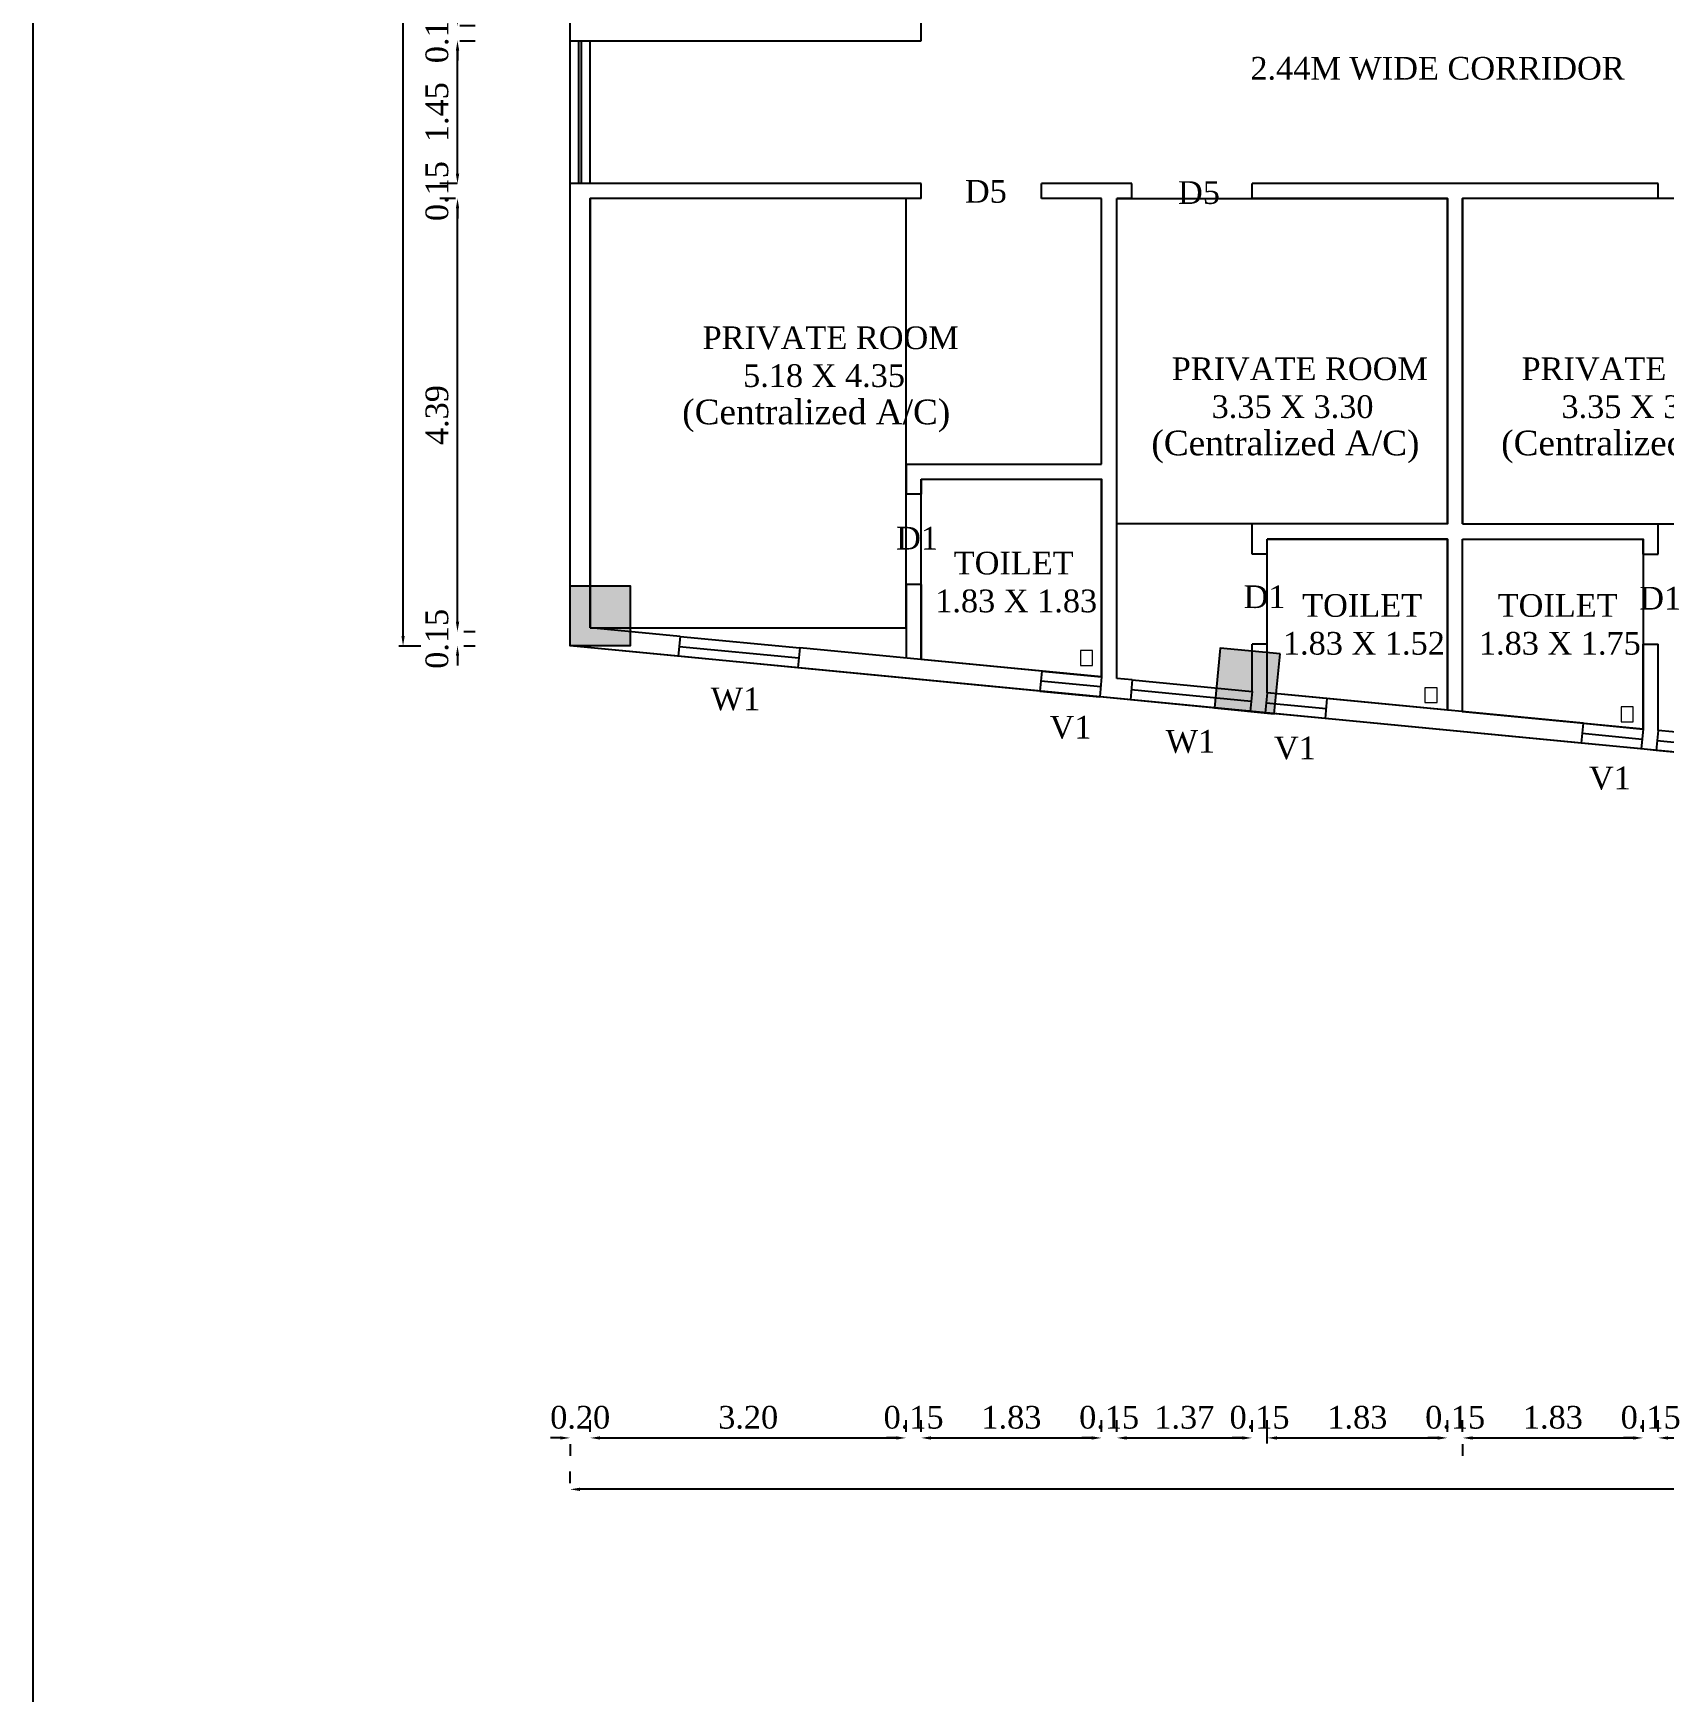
# Model space of a CAD drawing. Header units: metres. Extents: x 2754 to 3501, y 1112 to 1514.
# Drawn here: x 3102.41 to 3118.93, y 1408.83 to 1425.63 of the extents above; entities that cross this region are included whole.
import ezdxf
from ezdxf.enums import TextEntityAlignment as Align

# ---------------------------------------------------------------- set-up
doc = ezdxf.new("R2010")
doc.units = ezdxf.units.M
doc.linetypes.add('ACAD_ISO10W100', pattern=[18, 12, -3, 0, -3])
for name, color, linetype in [('AR -DOOR', 2, 'Continuous'), ('AR-COLHATCH', 2, 'Continuous'), ('AR-COLUMN', 2, 'Continuous'), ('AR-DOOR', 2, 'Continuous'), ('AR-ELEVATION', 2, 'Continuous'), ('AR-GRID', 2, 'ACAD_ISO10W100'), ('AR-THIN', 8, 'Continuous'), ('AR-WALL', 7, 'Continuous'), ('BLK_1_FLR_2_BLT_UP_AREA', 12, 'Continuous'), ('BLK_1_FLR_2_REGULAR_ROOM_2', 2, 'Continuous'), ('BLK_1_FLR_2_REGULAR_ROOM_3', 2, 'Continuous'), ('BLK_1_FLR_2_REGULAR_ROOM_4', 2, 'Continuous'), ('BLK_1_FLR_2_WATER_CLOSET', 223, 'Continuous')]:
    doc.layers.add(name, color=color, linetype=linetype)
doc.layers.add('BLK_1_FLR_2_WASH', color=55, linetype='Continuous', lineweight=5)
doc.styles.add('ANAND', font='times.ttf')
doc.dimstyles.new('V1', dxfattribs={"dimtxt": 0.23, "dimasz": 0.1, "dimexe": 0.18, "dimexo": 0.0625, "dimgap": 0.09, "dimtad": 1, "dimzin": 0, "dimdsep": 46, "dimtxsty": 'ANAND', "dimcen": 0.09, "dimadec": 0, "dimazin": 0, "dimtfac": 1, "dimtix": 1, "dimtofl": 0, "dimtmove": 2, "dimatfit": 0, "dimfxl": 0, "dimtolj": 1, "dimtzin": 0, "dimarcsym": 0})

# ---------------------------------------------------------------- blocks, each defined once
blk = doc.blocks.new('cOLUMN')
at = {"layer": 'AR-COLHATCH'}
h = blk.add_hatch(color=256, dxfattribs=at)
h.dxf.hatch_style = 1
h.paths.add_polyline_path([(24, 24), (0, 24), (0, 0), (24, 0)])
at = {"layer": 'AR-COLUMN'}
blk.add_lwpolyline([(0, 24), (24, 24), (24, 0), (0, 0)], close=True, dxfattribs=at)
blk = doc.blocks.new('Ground Floor')
at = {"layer": 'AR-COLUMN'}
blk.add_blockref('cOLUMN', (0, 0), dxfattribs=at)
at = {"layer": 'AR-COLUMN', "xscale": -0.9999999999999988, "rotation": 354.5029759409958}
blk.add_blockref('cOLUMN', (280.86, -27.03), dxfattribs=at)
blk = doc.blocks.new('*D383')
at = {"color": 0, "lineweight": -2}
for p, q in [((3106.707, 1419.67), (3106.707, 1419.77)), ((3106.77, 1419.57), (3106.887, 1419.57)), ((3106.707, 1419.325), (3106.707, 1419.225)), ((3106.77, 1419.425), (3106.887, 1419.425))]:
    blk.add_line(p, q, dxfattribs=at)
at = {"color": 0}
for points in [[(3106.69, 1419.67), (3106.724, 1419.67), (3106.707, 1419.57)], [(3106.69, 1419.325), (3106.724, 1419.325), (3106.707, 1419.425)]]:
    blk.add_solid(points, dxfattribs=at)
at = {"layer": 'Defpoints', "color": 0}
for p in [(3106.707, 1419.57), (3106.707, 1419.57), (3106.707, 1419.425)]:
    blk.add_point(p, dxfattribs=at)
at = {"color": 0, "insert": (3106.5, 1419.497), "char_height": 0.23, "attachment_point": 5, "rotation": 90, "style": 'ANAND'}
blk.add_mtext('\\A1;0.15', dxfattribs=at)
blk = doc.blocks.new('*D384')
at = {"color": 0, "lineweight": -2}
for p, q in [((3106.687, 1423.958), (3106.527, 1423.958)), ((3106.707, 1419.67), (3106.707, 1423.858)), ((3106.77, 1419.57), (3106.887, 1419.57))]:
    blk.add_line(p, q, dxfattribs=at)
at = {"color": 0}
for points in [[(3106.69, 1423.858), (3106.724, 1423.858), (3106.707, 1423.958)], [(3106.69, 1419.67), (3106.724, 1419.67), (3106.707, 1419.57)]]:
    blk.add_solid(points, dxfattribs=at)
at = {"layer": 'Defpoints', "color": 0}
for p in [(3106.707, 1423.958), (3106.749, 1423.958), (3106.707, 1419.57)]:
    blk.add_point(p, dxfattribs=at)
at = {"color": 0, "insert": (3106.5, 1421.764), "char_height": 0.23, "attachment_point": 5, "rotation": 90, "style": 'ANAND'}
blk.add_mtext('\\A1;4.39', dxfattribs=at)
blk = doc.blocks.new('*D385')
at = {"color": 0, "lineweight": -2}
for p, q in [((3106.707, 1424.21), (3106.707, 1424.31)), ((3106.702, 1424.11), (3106.527, 1424.11)), ((3106.687, 1423.958), (3106.527, 1423.958)), ((3106.707, 1423.858), (3106.707, 1423.758))]:
    blk.add_line(p, q, dxfattribs=at)
at = {"color": 0}
for points in [[(3106.69, 1424.21), (3106.724, 1424.21), (3106.707, 1424.11)], [(3106.69, 1423.858), (3106.724, 1423.858), (3106.707, 1423.958)]]:
    blk.add_solid(points, dxfattribs=at)
at = {"layer": 'Defpoints', "color": 0}
for p in [(3106.707, 1424.11), (3106.765, 1424.11), (3106.749, 1423.958)]:
    blk.add_point(p, dxfattribs=at)
at = {"color": 0, "insert": (3106.5, 1424.034), "char_height": 0.23, "attachment_point": 5, "rotation": 90, "style": 'ANAND'}
blk.add_mtext('\\A1;0.15', dxfattribs=at)
blk = doc.blocks.new('*D386')
at = {"color": 0, "lineweight": -2}
for p, q in [((3106.732, 1425.558), (3106.887, 1425.558)), ((3106.707, 1424.21), (3106.707, 1425.458)), ((3106.702, 1424.11), (3106.527, 1424.11))]:
    blk.add_line(p, q, dxfattribs=at)
at = {"color": 0}
for points in [[(3106.69, 1425.458), (3106.724, 1425.458), (3106.707, 1425.558)], [(3106.69, 1424.21), (3106.724, 1424.21), (3106.707, 1424.11)]]:
    blk.add_solid(points, dxfattribs=at)
at = {"layer": 'Defpoints', "color": 0}
for p in [(3106.67, 1425.558), (3106.707, 1425.558), (3106.765, 1424.11)]:
    blk.add_point(p, dxfattribs=at)
at = {"color": 0, "insert": (3106.5, 1424.834), "char_height": 0.23, "attachment_point": 5, "rotation": 90, "style": 'ANAND'}
blk.add_mtext('\\A1;1.45', dxfattribs=at)
blk = doc.blocks.new('*D387')
at = {"color": 0, "lineweight": -2}
for p, q in [((3106.707, 1425.811), (3106.707, 1425.911)), ((3106.732, 1425.711), (3106.887, 1425.711)), ((3106.732, 1425.558), (3106.887, 1425.558)), ((3106.707, 1425.458), (3106.707, 1425.358))]:
    blk.add_line(p, q, dxfattribs=at)
at = {"color": 0}
for points in [[(3106.69, 1425.811), (3106.724, 1425.811), (3106.707, 1425.711)], [(3106.69, 1425.458), (3106.724, 1425.458), (3106.707, 1425.558)]]:
    blk.add_solid(points, dxfattribs=at)
at = {"layer": 'Defpoints', "color": 0}
for p in [(3106.67, 1425.711), (3106.707, 1425.711), (3106.67, 1425.558)]:
    blk.add_point(p, dxfattribs=at)
at = {"color": 0, "insert": (3106.5, 1425.634), "char_height": 0.23, "attachment_point": 5, "rotation": 90, "style": 'ANAND'}
blk.add_mtext('\\A1;0.15', dxfattribs=at)
blk = doc.blocks.new('*D272')
at = {"color": 0, "lineweight": -2}
for p, q in [((3106.114, 1437.191), (3106.335, 1437.191)), ((3106.155, 1419.525), (3106.155, 1437.091)), ((3106.114, 1419.425), (3106.335, 1419.425))]:
    blk.add_line(p, q, dxfattribs=at)
at = {"color": 0}
for points in [[(3106.139, 1437.091), (3106.172, 1437.091), (3106.155, 1437.191)], [(3106.139, 1419.525), (3106.172, 1419.525), (3106.155, 1419.425)]]:
    blk.add_solid(points, dxfattribs=at)
at = {"layer": 'Defpoints', "color": 0}
for p in [(3106.052, 1437.191), (3106.155, 1437.191), (3106.052, 1419.425)]:
    blk.add_point(p, dxfattribs=at)
at = {"color": 0, "insert": (3105.948, 1428.308), "char_height": 0.23, "attachment_point": 5, "rotation": 90, "style": 'ANAND'}
blk.add_mtext('\\A1;17.77', dxfattribs=at)
blk = doc.blocks.new('*D289')
at = {"color": 0, "lineweight": -2}
for p, q in [((3108.052, 1411.461), (3108.052, 1411.579)), ((3107.748, 1411.399), (3107.648, 1411.399)), ((3107.848, 1411.336), (3107.848, 1411.219)), ((3108.152, 1411.399), (3108.252, 1411.399))]:
    blk.add_line(p, q, dxfattribs=at)
at = {"color": 0}
for points in [[(3107.748, 1411.415), (3107.748, 1411.382), (3107.848, 1411.399)], [(3108.152, 1411.415), (3108.152, 1411.382), (3108.052, 1411.399)]]:
    blk.add_solid(points, dxfattribs=at)
at = {"layer": 'Defpoints', "color": 0}
for p in [(3107.848, 1411.399), (3108.052, 1411.399), (3108.052, 1411.399)]:
    blk.add_point(p, dxfattribs=at)
at = {"color": 0, "insert": (3107.95, 1411.606), "char_height": 0.23, "attachment_point": 5, "style": 'ANAND'}
blk.add_mtext('\\A1;0.20', dxfattribs=at)
blk = doc.blocks.new('*D290')
at = {"color": 0, "lineweight": -2}
for p, q in [((3108.052, 1411.461), (3108.052, 1411.579)), ((3111.252, 1411.461), (3111.252, 1411.579)), ((3108.152, 1411.399), (3111.152, 1411.399))]:
    blk.add_line(p, q, dxfattribs=at)
at = {"color": 0}
for points in [[(3108.152, 1411.415), (3108.152, 1411.382), (3108.052, 1411.399)], [(3111.152, 1411.415), (3111.152, 1411.382), (3111.252, 1411.399)]]:
    blk.add_solid(points, dxfattribs=at)
at = {"layer": 'Defpoints', "color": 0}
for p in [(3108.052, 1411.399), (3111.252, 1411.399), (3111.252, 1411.399)]:
    blk.add_point(p, dxfattribs=at)
at = {"color": 0, "insert": (3109.652, 1411.606), "char_height": 0.23, "attachment_point": 5, "style": 'ANAND'}
blk.add_mtext('\\A1;3.20', dxfattribs=at)
blk = doc.blocks.new('*D291')
at = {"color": 0, "lineweight": -2}
for p, q in [((3111.252, 1411.461), (3111.252, 1411.579)), ((3111.404, 1411.461), (3111.404, 1411.579)), ((3111.152, 1411.399), (3111.052, 1411.399)), ((3111.504, 1411.399), (3111.604, 1411.399))]:
    blk.add_line(p, q, dxfattribs=at)
at = {"color": 0}
for points in [[(3111.152, 1411.415), (3111.152, 1411.382), (3111.252, 1411.399)], [(3111.504, 1411.415), (3111.504, 1411.382), (3111.404, 1411.399)]]:
    blk.add_solid(points, dxfattribs=at)
at = {"layer": 'Defpoints', "color": 0}
for p in [(3111.252, 1411.399), (3111.404, 1411.399), (3111.404, 1411.399)]:
    blk.add_point(p, dxfattribs=at)
at = {"color": 0, "insert": (3111.328, 1411.606), "char_height": 0.23, "attachment_point": 5, "style": 'ANAND'}
blk.add_mtext('\\A1;0.15', dxfattribs=at)
blk = doc.blocks.new('*D292')
at = {"color": 0, "lineweight": -2}
for p, q in [((3111.404, 1411.461), (3111.404, 1411.579)), ((3113.233, 1411.461), (3113.233, 1411.579)), ((3111.504, 1411.399), (3113.133, 1411.399))]:
    blk.add_line(p, q, dxfattribs=at)
at = {"color": 0}
for points in [[(3111.504, 1411.415), (3111.504, 1411.382), (3111.404, 1411.399)], [(3113.133, 1411.415), (3113.133, 1411.382), (3113.233, 1411.399)]]:
    blk.add_solid(points, dxfattribs=at)
at = {"layer": 'Defpoints', "color": 0}
for p in [(3111.404, 1411.399), (3113.233, 1411.399), (3113.233, 1411.399)]:
    blk.add_point(p, dxfattribs=at)
at = {"color": 0, "insert": (3112.319, 1411.606), "char_height": 0.23, "attachment_point": 5, "style": 'ANAND'}
blk.add_mtext('\\A1;1.83', dxfattribs=at)
blk = doc.blocks.new('*D293')
at = {"color": 0, "lineweight": -2}
for p, q in [((3113.233, 1411.461), (3113.233, 1411.579)), ((3113.386, 1411.461), (3113.386, 1411.579)), ((3113.133, 1411.399), (3113.033, 1411.399)), ((3113.486, 1411.399), (3113.586, 1411.399))]:
    blk.add_line(p, q, dxfattribs=at)
at = {"color": 0}
for points in [[(3113.133, 1411.415), (3113.133, 1411.382), (3113.233, 1411.399)], [(3113.486, 1411.415), (3113.486, 1411.382), (3113.386, 1411.399)]]:
    blk.add_solid(points, dxfattribs=at)
at = {"layer": 'Defpoints', "color": 0}
for p in [(3113.233, 1411.399), (3113.386, 1411.399), (3113.386, 1411.399)]:
    blk.add_point(p, dxfattribs=at)
at = {"color": 0, "insert": (3113.309, 1411.606), "char_height": 0.23, "attachment_point": 5, "style": 'ANAND'}
blk.add_mtext('\\A1;0.15', dxfattribs=at)
blk = doc.blocks.new('*D294')
at = {"color": 0, "lineweight": -2}
for p, q in [((3113.386, 1411.461), (3113.386, 1411.579)), ((3114.757, 1411.461), (3114.757, 1411.579)), ((3113.486, 1411.399), (3114.657, 1411.399))]:
    blk.add_line(p, q, dxfattribs=at)
at = {"color": 0}
for points in [[(3113.486, 1411.415), (3113.486, 1411.382), (3113.386, 1411.399)], [(3114.657, 1411.415), (3114.657, 1411.382), (3114.757, 1411.399)]]:
    blk.add_solid(points, dxfattribs=at)
at = {"layer": 'Defpoints', "color": 0}
for p in [(3113.386, 1411.399), (3114.757, 1411.399), (3114.757, 1411.399)]:
    blk.add_point(p, dxfattribs=at)
at = {"color": 0, "insert": (3114.071, 1411.606), "char_height": 0.23, "attachment_point": 5, "style": 'ANAND'}
blk.add_mtext('\\A1;1.37', dxfattribs=at)
blk = doc.blocks.new('*D295')
at = {"color": 0, "lineweight": -2}
for p, q in [((3114.757, 1411.461), (3114.757, 1411.579)), ((3114.91, 1411.341), (3114.91, 1411.579)), ((3114.657, 1411.399), (3114.557, 1411.399)), ((3115.01, 1411.399), (3115.11, 1411.399))]:
    blk.add_line(p, q, dxfattribs=at)
at = {"color": 0}
for points in [[(3114.657, 1411.415), (3114.657, 1411.382), (3114.757, 1411.399)], [(3115.01, 1411.415), (3115.01, 1411.382), (3114.91, 1411.399)]]:
    blk.add_solid(points, dxfattribs=at)
at = {"layer": 'Defpoints', "color": 0}
for p in [(3114.757, 1411.399), (3114.91, 1411.399), (3114.91, 1411.279)]:
    blk.add_point(p, dxfattribs=at)
at = {"color": 0, "insert": (3114.833, 1411.606), "char_height": 0.23, "attachment_point": 5, "style": 'ANAND'}
blk.add_mtext('\\A1;0.15', dxfattribs=at)
blk = doc.blocks.new('*D296')
at = {"color": 0, "lineweight": -2}
for p, q in [((3114.91, 1411.341), (3114.91, 1411.579)), ((3116.738, 1411.461), (3116.738, 1411.579)), ((3115.01, 1411.399), (3116.638, 1411.399))]:
    blk.add_line(p, q, dxfattribs=at)
at = {"color": 0}
for points in [[(3115.01, 1411.415), (3115.01, 1411.382), (3114.91, 1411.399)], [(3116.638, 1411.415), (3116.638, 1411.382), (3116.738, 1411.399)]]:
    blk.add_solid(points, dxfattribs=at)
at = {"layer": 'Defpoints', "color": 0}
for p in [(3114.91, 1411.279), (3116.738, 1411.399), (3116.738, 1411.399)]:
    blk.add_point(p, dxfattribs=at)
at = {"color": 0, "insert": (3115.824, 1411.606), "char_height": 0.23, "attachment_point": 5, "style": 'ANAND'}
blk.add_mtext('\\A1;1.83', dxfattribs=at)
blk = doc.blocks.new('*D297')
at = {"color": 0, "lineweight": -2}
for p, q in [((3116.738, 1411.461), (3116.738, 1411.579)), ((3116.891, 1411.461), (3116.891, 1411.579)), ((3116.638, 1411.399), (3116.538, 1411.399)), ((3116.991, 1411.399), (3117.091, 1411.399))]:
    blk.add_line(p, q, dxfattribs=at)
at = {"color": 0}
for points in [[(3116.638, 1411.415), (3116.638, 1411.382), (3116.738, 1411.399)], [(3116.991, 1411.415), (3116.991, 1411.382), (3116.891, 1411.399)]]:
    blk.add_solid(points, dxfattribs=at)
at = {"layer": 'Defpoints', "color": 0}
for p in [(3116.738, 1411.399), (3116.891, 1411.399), (3116.891, 1411.399)]:
    blk.add_point(p, dxfattribs=at)
at = {"color": 0, "insert": (3116.815, 1411.606), "char_height": 0.23, "attachment_point": 5, "style": 'ANAND'}
blk.add_mtext('\\A1;0.15', dxfattribs=at)
blk = doc.blocks.new('*D298')
at = {"color": 0, "lineweight": -2}
for p, q in [((3118.72, 1411.461), (3118.72, 1411.579)), ((3116.891, 1411.336), (3116.891, 1411.219)), ((3116.991, 1411.399), (3118.62, 1411.399))]:
    blk.add_line(p, q, dxfattribs=at)
at = {"color": 0}
for points in [[(3116.991, 1411.415), (3116.991, 1411.382), (3116.891, 1411.399)], [(3118.62, 1411.415), (3118.62, 1411.382), (3118.72, 1411.399)]]:
    blk.add_solid(points, dxfattribs=at)
at = {"layer": 'Defpoints', "color": 0}
for p in [(3116.891, 1411.399), (3118.72, 1411.399), (3118.72, 1411.399)]:
    blk.add_point(p, dxfattribs=at)
at = {"color": 0, "insert": (3117.805, 1411.606), "char_height": 0.23, "attachment_point": 5, "style": 'ANAND'}
blk.add_mtext('\\A1;1.83', dxfattribs=at)
blk = doc.blocks.new('*D299')
at = {"color": 0, "lineweight": -2}
for p, q in [((3118.72, 1411.461), (3118.72, 1411.579)), ((3118.872, 1411.461), (3118.872, 1411.579)), ((3118.62, 1411.399), (3118.52, 1411.399)), ((3118.972, 1411.399), (3119.072, 1411.399))]:
    blk.add_line(p, q, dxfattribs=at)
at = {"color": 0}
for points in [[(3118.62, 1411.415), (3118.62, 1411.382), (3118.72, 1411.399)], [(3118.972, 1411.415), (3118.972, 1411.382), (3118.872, 1411.399)]]:
    blk.add_solid(points, dxfattribs=at)
at = {"layer": 'Defpoints', "color": 0}
for p in [(3118.72, 1411.399), (3118.872, 1411.399), (3118.872, 1411.399)]:
    blk.add_point(p, dxfattribs=at)
at = {"color": 0, "insert": (3118.796, 1411.606), "char_height": 0.23, "attachment_point": 5, "style": 'ANAND'}
blk.add_mtext('\\A1;0.15', dxfattribs=at)
blk = doc.blocks.new('*D300')
at = {"color": 0, "lineweight": -2}
for p, q in [((3118.872, 1411.461), (3118.872, 1411.579)), ((3120.244, 1411.453), (3120.244, 1411.579)), ((3118.972, 1411.399), (3120.144, 1411.399))]:
    blk.add_line(p, q, dxfattribs=at)
at = {"color": 0}
for points in [[(3118.972, 1411.415), (3118.972, 1411.382), (3118.872, 1411.399)], [(3120.144, 1411.415), (3120.144, 1411.382), (3120.244, 1411.399)]]:
    blk.add_solid(points, dxfattribs=at)
at = {"layer": 'Defpoints', "color": 0}
for p in [(3118.872, 1411.399), (3120.244, 1411.399), (3120.244, 1411.39)]:
    blk.add_point(p, dxfattribs=at)
at = {"color": 0, "insert": (3119.558, 1411.606), "char_height": 0.23, "attachment_point": 5, "style": 'ANAND'}
blk.add_mtext('\\A1;1.37', dxfattribs=at)
blk = doc.blocks.new('*D344')
at = {"color": 0, "lineweight": -2}
for p, q in [((3107.848, 1410.94), (3107.848, 1411.058)), ((3180.086, 1410.94), (3180.086, 1411.058)), ((3179.986, 1410.878), (3107.948, 1410.878))]:
    blk.add_line(p, q, dxfattribs=at)
at = {"color": 0}
for points in [[(3107.948, 1410.895), (3107.948, 1410.861), (3107.848, 1410.878)], [(3179.986, 1410.895), (3179.986, 1410.861), (3180.086, 1410.878)]]:
    blk.add_solid(points, dxfattribs=at)
at = {"layer": 'Defpoints', "color": 0}
for p in [(3107.848, 1410.878), (3107.848, 1410.878), (3180.086, 1410.878)]:
    blk.add_point(p, dxfattribs=at)
at = {"color": 0, "insert": (3143.967, 1411.085), "char_height": 0.23, "attachment_point": 5, "style": 'ANAND'}
blk.add_mtext('\\A1;72.24', dxfattribs=at)

msp = doc.modelspace()

# ---------------------------------------------------------------- linework, layer by layer
at = {"color": 7, "elevation": 0}
msp.add_lwpolyline([(3102.4077, 1442.32783), (3185.43919, 1442.32783), (3185.43919, 1375.32406), (3102.4077, 1375.32406)], close=True, dxfattribs=at)
at = {"layer": 'AR -DOOR'}
for p, q in [((3108.952, 1419.42061, 0), (3110.1656, 1419.30382, 0)), ((3113.22341, 1419.00955, 0), (3112.61661, 1419.06794, 0)), ((3114.74741, 1418.86288, 0), (3113.53382, 1418.97967, 0)), ((3114.89981, 1418.84821, 0), (3115.50661, 1418.78982, 0)), ((3118.10301, 1418.53995, 0), (3118.70981, 1418.48155, 0)), ((3118.86221, 1418.46689, 0), (3120.0758, 1418.35009, 0))]:
    msp.add_line(p, q, dxfattribs=at)
at = {"layer": 'AR-DOOR'}
for p, q in [((3107.93724, 1424.11045, 0), (3107.93724, 1425.55825, 0)), ((3107.96264, 1424.11045, 0), (3107.96264, 1425.55825, 0))]:
    msp.add_line(p, q, dxfattribs=at)
at = {"layer": 'AR-ELEVATION'}
for p, q in [((3107.84834, 1424.11045, 0), (3107.84834, 1425.55825, 0)), ((3108.05154, 1424.11045, 0), (3108.05154, 1425.55825, 0))]:
    msp.add_line(p, q, dxfattribs=at)
at = {"layer": 'AR-THIN'}
for p, q in [((3108.96174, 1419.52174, 0), (3110.17533, 1419.40495, 0)), ((3110.15586, 1419.20269, 0), (3108.94227, 1419.31948, 0)), ((3112.62635, 1419.16907, 0), (3113.23314, 1419.11068, 0)), ((3113.54355, 1419.08081, 0), (3114.75714, 1418.96401, 0)), ((3112.60688, 1418.96681, 0), (3113.21368, 1418.90841, 0)), ((3114.73768, 1418.76175, 0), (3113.52408, 1418.87854, 0)), ((3115.51634, 1418.89095, 0), (3114.90954, 1418.94935, 0)), ((3115.49687, 1418.68869, 0), (3114.89008, 1418.74708, 0)), ((3118.11275, 1418.64108, 0), (3118.71954, 1418.58269, 0)), ((3120.08553, 1418.45123, 0), (3118.87194, 1418.56802, 0)), ((3118.70008, 1418.38042, 0), (3118.09328, 1418.43882, 0)), ((3120.06607, 1418.24896, 0), (3118.85248, 1418.36575, 0))]:
    msp.add_line(p, q, dxfattribs=at)
at = {"layer": 'AR-WALL'}
for p, q in [((3107.84834, 1425.55825, 0), (3107.84834, 1428.60625, 0)), ((3111.40434, 1425.55825, 0), (3111.40434, 1427.53945, 0)), ((3107.84834, 1425.55825, 0), (3111.40434, 1425.55825, 0)), ((3107.84834, 1419.42475, 0), (3107.84834, 1424.11045, 0)), ((3111.40434, 1424.11045, 0), (3107.84834, 1424.11045, 0)), ((3111.40434, 1423.95805, 0), (3111.40434, 1424.11045, 0)), ((3112.62354, 1423.95805, 0), (3112.62354, 1424.11045, 0)), ((3113.53794, 1424.11045, 0), (3112.62354, 1424.11045, 0)), ((3113.53794, 1423.95805, 0), (3113.53794, 1424.11045, 0)), ((3118.87194, 1424.11045, 0), (3114.75714, 1424.11045, 0)), ((3114.75714, 1423.95805, 0), (3114.75714, 1424.11045, 0)), ((3118.87194, 1423.95805, 0), (3118.87194, 1424.11045, 0)), ((3108.05154, 1419.60934, 0), (3108.05154, 1423.95805, 0)), ((3111.40434, 1423.95805, 0), (3108.05154, 1423.95805, 0)), ((3113.23314, 1423.95805, 0), (3112.62354, 1423.95805, 0)), ((3113.23314, 1421.26788, 0), (3113.23314, 1423.95805, 0)), ((3113.53794, 1423.95805, 0), (3113.38554, 1423.95805, 0)), ((3113.38554, 1419.09601, 0), (3113.38554, 1423.95805, 0)), ((3116.73834, 1423.95805, 0), (3114.75714, 1423.95805, 0)), ((3116.73834, 1420.66082, 0), (3116.73834, 1423.95805, 0)), ((3116.89074, 1420.66082, 0), (3116.89074, 1423.95805, 0)), ((3118.87194, 1423.95805, 0), (3116.89074, 1423.95805, 0)), ((3111.25194, 1421.26788, 0), (3111.25194, 1420.96308, 0)), ((3111.25194, 1421.26788, 0), (3113.23314, 1421.26788, 0)), ((3111.40434, 1421.11548, 0), (3111.40434, 1420.96308, 0)), ((3111.40434, 1421.11548, 0), (3113.23314, 1421.11548, 0)), ((3113.23314, 1419.11068, 0), (3113.23314, 1421.11548, 0)), ((3111.40434, 1420.96308, 0), (3111.25194, 1420.96308, 0)), ((3114.75714, 1420.35602, 0), (3114.75714, 1420.66082, 0)), ((3116.73834, 1420.66082, 0), (3114.75714, 1420.66082, 0)), ((3116.89074, 1420.66082, 0), (3118.87194, 1420.66082, 0)), ((3118.87194, 1420.35602, 0), (3118.87194, 1420.66082, 0)), ((3114.90954, 1420.35602, 0), (3114.90954, 1420.50842, 0)), ((3116.73834, 1420.50842, 0), (3114.90954, 1420.50842, 0)), ((3116.73834, 1418.77335, 0), (3116.73834, 1420.50842, 0)), ((3116.89074, 1418.75868, 0), (3116.89074, 1420.50842, 0)), ((3116.89074, 1420.50842, 0), (3118.71954, 1420.50842, 0)), ((3118.71954, 1420.35602, 0), (3118.71954, 1420.50842, 0)), ((3114.90954, 1420.35602, 0), (3114.75714, 1420.35602, 0)), ((3118.71954, 1420.35602, 0), (3118.87194, 1420.35602, 0)), ((3111.25194, 1420.04868, 0), (3111.25194, 1419.30134, 0)), ((3111.40434, 1420.04868, 0), (3111.25194, 1420.04868, 0)), ((3111.40434, 1420.04868, 0), (3111.40434, 1419.28668, 0)), ((3108.96174, 1419.52174, 0), (3108.05154, 1419.60934, 0)), ((3108.96174, 1419.52174, 0), (3108.94227, 1419.31948, 0)), ((3108.94227, 1419.31948, 0), (3107.84834, 1419.42475, 0)), ((3110.17533, 1419.40495, 0), (3110.15586, 1419.20269, 0)), ((3112.62635, 1419.16907, 0), (3110.17533, 1419.40495, 0)), ((3114.75714, 1418.96401, 0), (3114.75714, 1419.44162, 0)), ((3114.90954, 1419.44162, 0), (3114.75714, 1419.44162, 0)), ((3114.90954, 1418.94935, 0), (3114.90954, 1419.44162, 0)), ((3118.71954, 1418.58269, 0), (3118.71954, 1419.44162, 0)), ((3118.71954, 1419.44162, 0), (3118.87194, 1419.44162, 0)), ((3118.87194, 1418.56802, 0), (3118.87194, 1419.44162, 0)), ((3112.60688, 1418.96681, 0), (3110.15586, 1419.20269, 0)), ((3112.62635, 1419.16907, 0), (3112.60688, 1418.96681, 0)), ((3113.23314, 1419.11068, 0), (3113.21368, 1418.90841, 0)), ((3113.54355, 1419.08081, 0), (3113.38554, 1419.09601, 0)), ((3113.54355, 1419.08081, 0), (3113.52408, 1418.87854, 0)), ((3113.52408, 1418.87854, 0), (3113.21368, 1418.90841, 0)), ((3114.75714, 1418.96401, 0), (3114.73768, 1418.76175, 0)), ((3114.90954, 1418.94935, 0), (3114.89008, 1418.74708, 0)), ((3115.51634, 1418.89095, 0), (3115.49687, 1418.68869, 0)), ((3118.11275, 1418.64108, 0), (3115.51634, 1418.89095, 0)), ((3114.89008, 1418.74708, 0), (3114.73768, 1418.76175, 0)), ((3118.09328, 1418.43882, 0), (3115.49687, 1418.68869, 0)), ((3118.11275, 1418.64108, 0), (3118.09328, 1418.43882, 0)), ((3118.71954, 1418.58269, 0), (3118.70008, 1418.38042, 0)), ((3118.87194, 1418.56802, 0), (3118.85248, 1418.36575, 0)), ((3118.85248, 1418.36575, 0), (3118.70008, 1418.38042, 0))]:
    msp.add_line(p, q, dxfattribs=at)
at = {"layer": 'BLK_1_FLR_2_BLT_UP_AREA', "color": 12, "elevation": 0}
msp.add_lwpolyline([(3107.84834, 1437.19145), (3180.08594, 1437.19145), (3180.08594, 1412.47285), (3107.84834, 1419.42475)], close=True, dxfattribs=at)
at = {"layer": 'BLK_1_FLR_2_REGULAR_ROOM_2', "color": 2, "elevation": 0}
msp.add_lwpolyline([(3108.05154, 1419.60934), (3111.25194, 1419.60934), (3111.25194, 1423.95805), (3108.05154, 1423.95805)], close=True, dxfattribs=at)
at = {"layer": 'BLK_1_FLR_2_REGULAR_ROOM_3', "color": 2, "elevation": 0}
msp.add_lwpolyline([(3113.38554, 1423.95805), (3116.73834, 1423.95805), (3116.73834, 1420.66082), (3113.38554, 1420.66082)], close=True, dxfattribs=at)
at = {"layer": 'BLK_1_FLR_2_REGULAR_ROOM_4', "color": 2, "elevation": 0}
msp.add_lwpolyline([(3116.89074, 1420.66082), (3120.24354, 1420.66082), (3120.24354, 1423.95805), (3116.89074, 1423.95805)], close=True, dxfattribs=at)
at = {"layer": 'BLK_1_FLR_2_WASH', "color": 60, "elevation": 0}
for points in [[(3113.01942, 1419.37759), (3113.01942, 1419.22759), (3113.14191, 1419.22759), (3113.14191, 1419.37759)], [(3116.50883, 1419.00081), (3116.50883, 1418.85081), (3116.63133, 1418.85081), (3116.63133, 1419.00081)], [(3118.49714, 1418.80691), (3118.49714, 1418.65691), (3118.61963, 1418.65691), (3118.61963, 1418.80691)]]:
    msp.add_lwpolyline(points, close=True, dxfattribs=at)
at = {"layer": 'BLK_1_FLR_2_WATER_CLOSET', "color": 1, "elevation": 0}
for points in [[(3111.40434, 1421.11548), (3113.23314, 1421.11548), (3113.23314, 1419.11068), (3111.40434, 1419.28668)], [(3114.90954, 1420.50842), (3116.73834, 1420.50842), (3116.73834, 1418.77335), (3114.90954, 1418.94935)], [(3116.89074, 1420.50842), (3118.71954, 1420.50842), (3118.71954, 1418.58269), (3116.89074, 1418.75868)]]:
    msp.add_lwpolyline(points, close=True, dxfattribs=at)

# ---------------------------------------------------------------- block references
at = {"layer": 'AR-GRID', "xscale": 0.0254, "yscale": 0.0254, "zscale": 0.0254}
msp.add_blockref('Ground Floor', (3107.84834, 1419.42475, 0), dxfattribs=at)

# ---------------------------------------------------------------- texts
at = {"style": 'ANAND'}
for s, p in [('2.44M WIDE CORRIDOR', (3114.74009, 1425.16367, 0)), ('D5', (3111.84793, 1423.91669, 0)), ('D5', (3114.00694, 1423.9043, 0)), ('D1', (3111.15101, 1420.40207, 0)), ('D1', (3114.67151, 1419.80815, 0)), ('D1', (3118.6801, 1419.79371, 0))]:
    msp.add_text(s, height=0.23, dxfattribs=at).set_placement(p)
at = {"color": 7, "style": 'ANAND'}
for p in [(3108.9838, 1421.67109, 0), (3113.73722, 1421.35665, 0), (3117.28162, 1421.35665, 0)]:
    msp.add_text('(Centralized A/C)', height=0.25, dxfattribs=at).set_placement(p)
at = {"style": 'ANAND'}
for s, p in [('W1', (3109.52327, 1418.88633, 0)), ('V1', (3112.91817, 1418.59973, 0)), ('W1', (3114.1328, 1418.4563, 0)), ('V1', (3115.19137, 1418.38941, 0)), ('V1', (3118.3827, 1418.08493, 0))]:
    msp.add_text(s, height=0.23, dxfattribs=at).set_placement(p, align=Align.MIDDLE)
at = {"char_height": 0.23, "attachment_point": 1, "style": 'ANAND'}
for s, insert, width in [(' PRIVATE ROOM \\P{\\W5.728515; }5.18 X 4.35', (3109.10286, 1422.66273, 0), 2.5377938), (' PRIVATE ROOM \\P{\\W5.65332; }3.35 X 3.30', (3113.85628, 1422.34829, 0), 2.5377938), (' PRIVATE ROOM \\P{\\W5.65332; }3.35 X 3.30', (3117.40068, 1422.34829, 0), 2.5377938), ('{\\W3.285032; }TOILET \\P{\\W1.127806; }1.83 X 1.83', (3111.44909, 1420.37942, 0), 1.7272177), ('{\\W2.911132; }TOILET \\P{\\W0.670898; }1.83 X 1.52', (3115.01173, 1419.94998, 0), 1.6637275), ('{\\W2.911132; }TOILET \\P{\\W0.719726; }1.83 X 1.75', (3116.99293, 1419.94998, 0), 1.6637275)]:
    msp.add_mtext(s, dxfattribs=dict(at, insert=insert, width=width))

# ---------------------------------------------------------------- dimensions: what is measured, and where the dimension line sits
at = {"color": 7}
for p1, p2, distance, picture, middle in [((3106.05156, 1419.42475, 0), (3106.05156, 1437.19145, 0), -0.10388, '*D272', (3105.94812, 1428.3081, 0)), ((3106.70712, 1419.42475, 0), (3106.70712, 1419.57023, 0), 0, '*D383', (3106.4998, 1419.49749, 0)), ((3107.84834, 1411.39859, 0), (3108.05154, 1411.39859, 0), 0, '*D289', (3107.94994, 1411.60591, 0)), ((3180.08594, 1410.87797, 0), (3107.84834, 1410.87797, 0), 0, '*D344', (3143.96714, 1411.0853, 0))]:
    dim = msp.add_aligned_dim(p1=p1, p2=p2, distance=distance, dimstyle='V1', dxfattribs=at)
    dim.commit()
    dim.dimension.update_dxf_attribs({"geometry": picture, "text_midpoint": middle})
for base, p1, p2, angle, picture, middle in [((3106.70712, 1425.71065, 0), (3106.66995, 1425.55825, 0), (3106.66995, 1425.71065, 0), 270, '*D387', (3106.4998, 1425.63445, 0)), ((3106.70712, 1425.55825, 0), (3106.76462, 1424.11045, 0), (3106.66995, 1425.55825, 0), 270, '*D386', (3106.4998, 1424.83435, 0)), ((3106.70712, 1424.11045, 0), (3106.74919, 1423.95805, 0), (3106.76462, 1424.11045, 0), 270, '*D385', (3106.4998, 1424.03425, 0)), ((3106.70712, 1423.95805, 0), (3106.70712, 1419.57023, 0), (3106.74919, 1423.95805, 0), 270, '*D384', (3106.4998, 1421.76414, 0)), ((3111.25194, 1411.39859, 0), (3108.05154, 1411.39859, 0), (3111.25194, 1411.39859, 0), 180, '*D290', (3109.65174, 1411.60591, 0)), ((3111.40434, 1411.39859, 0), (3111.25194, 1411.39859, 0), (3111.40434, 1411.39859, 0), 180, '*D291', (3111.32814, 1411.60591, 0)), ((3113.23314, 1411.39859, 0), (3111.40434, 1411.39859, 0), (3113.23314, 1411.39859, 0), 180, '*D292', (3112.31874, 1411.60591, 0)), ((3113.38554, 1411.39859, 0), (3113.23314, 1411.39859, 0), (3113.38554, 1411.39859, 0), 180, '*D293', (3113.30934, 1411.60591, 0)), ((3114.75714, 1411.39859, 0), (3113.38554, 1411.39859, 0), (3114.75714, 1411.39859, 0), 180, '*D294', (3114.07134, 1411.60591, 0)), ((3114.90954, 1411.39859, 0), (3114.75714, 1411.39859, 0), (3114.90954, 1411.27899, 0), 180, '*D295', (3114.83334, 1411.60591, 0)), ((3116.73834, 1411.39859, 0), (3114.90954, 1411.27899, 0), (3116.73834, 1411.39859, 0), 180, '*D296', (3115.82394, 1411.60591, 0)), ((3116.89074, 1411.39859, 0), (3116.73834, 1411.39859, 0), (3116.89074, 1411.39859, 0), 180, '*D297', (3116.81454, 1411.60591, 0)), ((3118.71954, 1411.39859, 0), (3116.89074, 1411.39859, 0), (3118.71954, 1411.39859, 0), 180, '*D298', (3117.80514, 1411.60591, 0)), ((3118.87194, 1411.39859, 0), (3118.71954, 1411.39859, 0), (3118.87194, 1411.39859, 0), 180, '*D299', (3118.79574, 1411.60591, 0)), ((3120.24354, 1411.39859, 0), (3118.87194, 1411.39859, 0), (3120.24354, 1411.39026, 0), 180, '*D300', (3119.55774, 1411.60591, 0))]:
    dim = msp.add_linear_dim(base=base, p1=p1, p2=p2, angle=angle, dimstyle='V1', dxfattribs=at)
    dim.commit()
    dim.dimension.update_dxf_attribs({"geometry": picture, "text_midpoint": middle})

doc.saveas('drawing.dxf')
